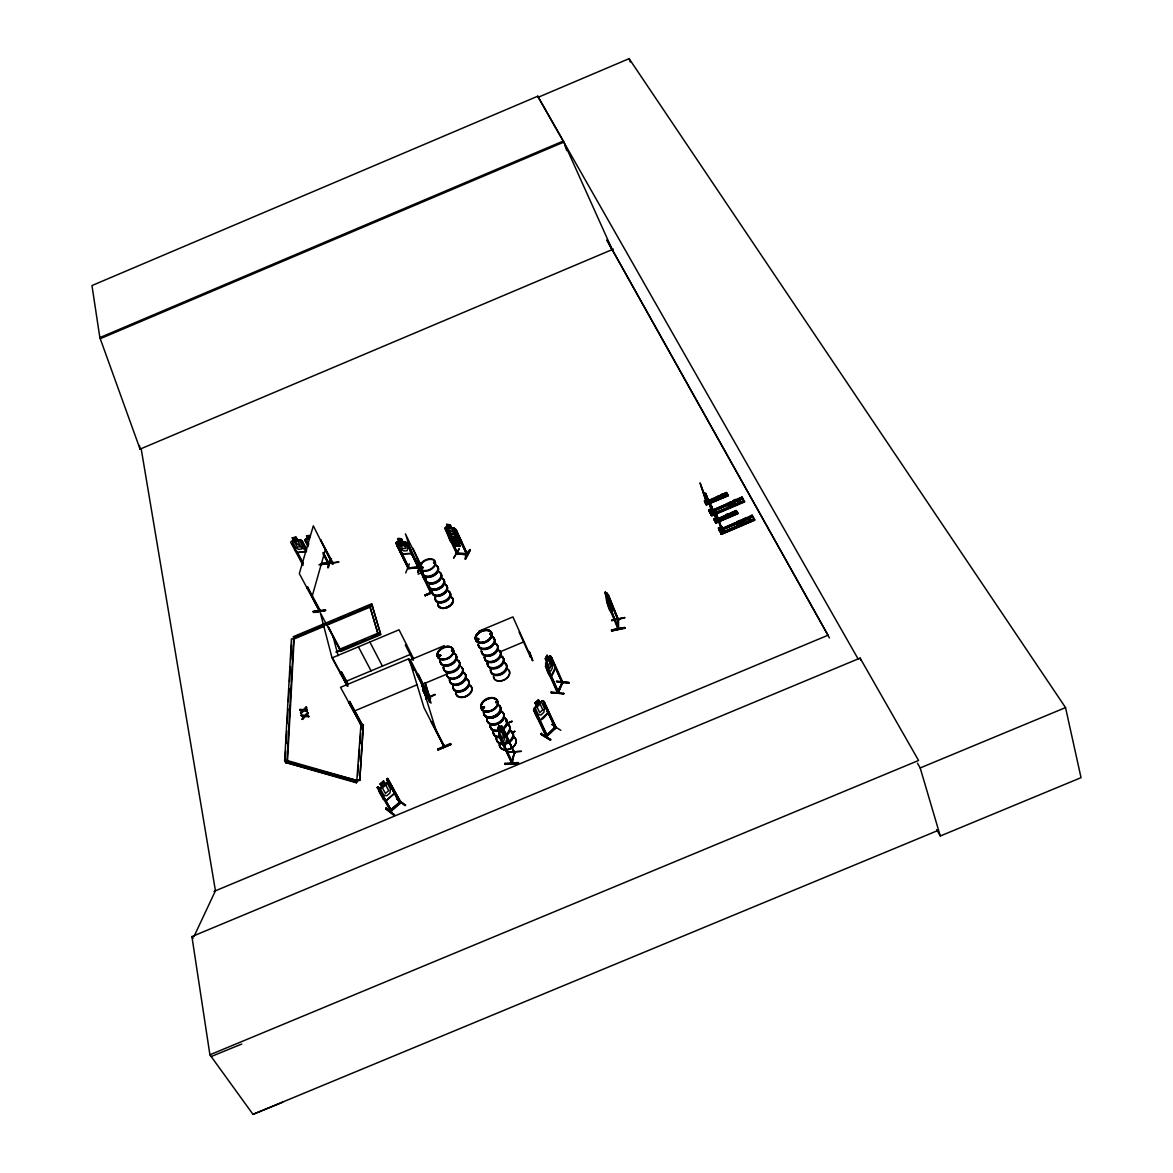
<?xml version="1.0" encoding="UTF-8"?>
<svg xmlns="http://www.w3.org/2000/svg" width="1173" height="1173" viewBox="0 0 1173 1173"><rect width="100%" height="100%" fill="white"/><g stroke="black" fill="none" stroke-linecap="round" stroke-linejoin="round"><path stroke-width="1.5" d="M332.12 563.333C332.648 560.987 333.821 565.386 332.516 563.289M307.649 587.028L307.003 587.908L307.649 587.028L320.126 610.341C317.575 609.066 321.255 610.766 319.437 611.236L299.32 573.568L313.323 525.841L332.487 564.008M332.575 564.081L332.824 562.322L332.106 563.172M333.22 563.319L320.757 540.137L332.546 564.184M607.863 595.473L608.318 594.506L618.611 620.18C615.62 619.681 619.784 616.954 618.024 620.4L607.863 595.473L608.318 594.506M608.318 603.142L607.849 604.124L608.318 603.142L618.596 629.036L618.479 619.329M718.668 528.011L720.281 531.956L718.961 527.879L719.709 529.36L720.94 527.967L722.92 531.178L715.369 511.384L722.656 531.281L715.237 511.531L721.16 528.876M319.672 609.505L318.983 610.385M529.961 656.22L530.328 655.311L530.826 656.25L530.343 656.895L519.082 632.027M611.72 605.077C611.074 623.464 612.907 604.594 610.517 601.06M608.098 605.312L608.186 595.723M610.444 610.649C608.098 612.365 603.494 582.101 605.884 595.972L605.473 593.025M606.632 600.165L606.676 592.673L606.646 594.843M341.138 650.502L341.284 651.279L340.155 649.036L380.008 632.32L380.389 633.053L372.09 636.543M340.757 651.44L328.484 627.012M359.744 720.955L361.651 726.014L340.522 687.349L408.336 658.933L414.098 670.282M401.137 802.552C397.53 804.693 402.119 799.957 399.377 802.215M387.647 778.417L401.019 802.596L387.647 778.417L386.679 779.268L400.037 803.534L386.679 779.268M325.156 610.019C287.312 614.593 350.83 607.673 313.602 611.5M399.201 802.435L389.803 810.704L399.333 802.684M390.286 811.467L389.92 810.558M430.608 592.834L430.858 591.691M430.198 591.969L430.799 591.72M405.711 572.937L409.333 563.861M357.794 780.734L284.628 761.101L287.077 760.471L357.794 780.734L356.357 782.787L285.64 762.465L287.077 760.471L293.734 638.229L372.12 605.341L372.486 606.074L327.472 624.96M286.065 763.183L287.502 761.189L294.144 638.948L293.367 636.66L371.665 603.787L380.858 634.666L340.976 651.382L340.243 650.487L340.566 649.519L340.551 650.59L380.477 633.933L371.665 603.787M545.504 666.352L546.75 661.821L546.31 664.534L558.48 692.041L557.967 692.95L546.867 668.155L547.336 667.217L546.442 668.111L557.468 692.92L557.556 690.882L558.421 692.026M284.628 761.101L291.432 638.86L294.144 638.948L324.144 626.353M285.054 761.82L285.655 750.867M286.065 743.565L286.769 730.794M287.165 723.506L287.986 708.903M288.382 701.601L289.101 688.83M289.496 681.528L290.303 666.938M290.713 659.637L291.52 645.047M430.52 698.17L430.051 698.815M429.127 697.568L430.388 697.862M518.451 763.638L505.152 764.341L518.466 763.682L518.378 762.567L505.064 763.359M505.138 764.297L505.064 763.242M505.24 763.828L518.627 763.08M359.774 780.47L363.351 724.767L360.888 725.325L356.827 780.28L359.774 780.47L363.351 724.767M357.633 775.69L358.41 765.06M358.674 761.512L359.583 749.107M359.979 743.785L360.756 733.14M502.909 745.222L498.598 734.679L511.736 763.418L514.566 751.409L512.22 763.286L500.138 737.788L512.19 763.403L512.586 762.274L511.296 762.538L511.575 761.409L511.223 762.479M702.818 491.355C715.985 530.68 687.627 446.664 707.158 502.865L703.961 492.851M715.222 519.36L715.75 518.745L714.929 519.756M617.922 628.303L618.215 619.769L617.628 628.068L618.655 628.156L617.687 628.259L618.2 627.203M617.892 619.652L618.112 618.538M495.988 702.7L495.842 701.674M496.311 702.539L496.311 701.469L497.015 702.275M483.071 708.257C481.062 706.791 485.813 706.718 483.129 707.993M481.971 707.862L483.731 706.762M483.027 706.835L482.558 707.847M490.857 634.138L490.094 633.435L489.933 634.49M478.232 639.27L477.704 638.376M477.059 639.461L477.822 638.288L476.619 639.3M452.69 650.648C451.561 652.525 451.414 648.581 451.664 651.132M451.81 650.458L452.573 650.077M451.796 651.03L452.587 650.78L451.854 650.238M429.978 698.434L429.582 697.451M430.608 698.624L430.198 697.642M431.297 592.893L419.611 568.758M440.681 655.326L439.538 656.88L438.409 655.824M440.256 656.074L440.711 655.194M434.743 562.219L433.467 562.644L434.714 562.703M433.951 562.849L434.347 562.102M562.629 683.448L551.031 658.786L551.926 657.892L562.981 682.715L562.512 683.522L550.504 656.176L549.536 656.176M562.527 681.821L561.97 683.61M562.923 682.715L557.952 692.862L557.395 691.073M558.025 691.762L557.072 692.041L558.04 691.058M557.41 692.847L562.556 681.601M551.295 691.762L551.222 692.788L563.758 693.712L551.281 691.879M421.298 567.351L421.767 568.377M422.779 567.761L422.192 567.102L421.488 568.099M422.72 567.307L422.045 566.706L423.306 567.585M508.085 752.406L521.442 751.307L507.836 752.128M513.73 752.421L514.023 751.526M511.736 761.541L514.331 752.875M500.138 737.788L500.343 738.77M502.396 728.888L503.114 727.861L514.654 753.389L502.396 728.888L503.114 727.861M497.88 729.239L498.804 725.588L497.88 729.239L499.434 732.289M498.672 734.738L500.768 726.175L501.736 726.102L514.712 753.462L501.736 726.102M624.784 617.892L611.646 620.488M617.658 618.626L617.585 619.417M618.156 619.373L606.529 592.702M606.514 598.069L618.523 629.065L617.555 627.408M319.467 611.133L307.238 587.087M332.795 563.289L332.78 562.424M307.414 587.864L319.862 611.089L320.082 610.253M327.912 567.659L330.024 558.539M327.795 567.6L330.713 558.847L328.396 567.629M328.587 562.366C325.757 563.729 328.851 561.251 328.997 563.157M313.719 612.482L325.361 610.429L313.704 612.379M323.059 554.111L328.015 563.304L327.59 562.424L320.346 564.081M321.153 540.079L320.537 540.929M443.717 745.793L443.951 746.82M311.93 597.086L325.507 549.272M306.652 541.853L305.625 542.014L306.652 541.853L308.264 544.932M307.956 538.686L306.446 535.812L310.156 535.357M306.505 551.721L301.725 542.205L302.751 542.043L305.992 548.202M302.751 542.043L301.637 542.498M291.666 543.671L292.693 543.51M305.874 548.378L306.124 551.295L297.429 552.6L294.775 549.932M429.641 698.199L429.025 698.609L416.664 673.713L429.567 698.434L428.893 696.571L429.142 697.422M301.857 540.606L300.009 539.785L301.828 540.694L306.71 550.034M297.429 552.6L306.094 551.413L305.772 548.29M297.575 540.21L296.08 537.249L292.341 537.864L296.08 537.249M293.895 540.65L292.37 537.777M383.263 799.048L378.791 791.057L379.436 788.916L387.676 781.834L389.275 782.054M378.879 791.115L379.539 788.974L381.973 786.995L380.243 783.945M547.424 709.21L547.791 713.184C538.92 724.885 537.938 719.958 533.598 710.046L534.272 707.891L542.014 700.78L543.671 700.985L556.31 727.685L555.562 726.527L554.448 727.451M547.043 735.016L546.325 736.879L533.73 709.988L536.691 705.97L535.005 702.832L538.436 699.841L539.844 702.92M426.517 697.788L427.852 697.158L426.591 697.994M340.082 649.915L340.8 650.355M406.987 544.155L418.394 568.231C421.752 567.483 405.33 568.846 409.245 568.494L400.14 549.287M417.779 567.292L419.172 566.926M421.166 562.937L417.735 572.512L420.066 567.864M417.735 572.512C426.987 555.679 417.427 565.254 418.365 572.468M407.925 567.365L409.054 567.277L408.087 567.263M419.465 568.099L407.134 542.659L402.882 541.765L401.445 538.818C392.119 536.633 403.761 543.51 396.577 542.014L395.858 543.216L408.292 568.626L396.679 544.932L397.838 544.565M410.917 550.636L411.019 553.612M724.342 493.686L726.468 492.528L704.797 502.117M395.99 543.246L396.679 542.117L405.301 541.662M705.046 502.587L726.82 493.232M705.911 504.126L727.773 494.903M726.981 515.299L727.978 516.252L728.638 514.903M728.8 515.372L727.231 516.047M717.319 497.308L717.612 498.217M717.289 497.66L718.345 496.766L719.166 497.381M719.093 497.381L718.301 498.246L717.216 497.66M555.899 726.791L554.858 727.759M708.785 509.844L712.29 508.715L708.785 509.844L711.556 515.534L744.444 501.472L742.04 497.117L738.814 498.877M742.612 498.334L709.782 512.366L741.013 499.111M709.724 510.504C709.885 511.487 711.351 509.038 711.542 510.49L705.457 493.32L713.213 512.865M711.029 514.624L711.762 515.973L744.664 501.912L744.225 500.93L711.307 515.152L744.356 501.238M711.043 514.668L709.416 511.443M536.589 705.911L535.401 708.463L538.04 714.196L540.826 715.119L543.905 712.275L544.433 708.301L541.809 702.568L539.683 703.067L538.436 699.841M193.897 936.684L215.436 890.791L141.171 448.658L140.071 449.127L99.852 337.604L91.963 285.552L537.806 96.186L563.363 141.024L612.218 249.585L606.91 240.157M381.885 786.922L380.668 789.444L383.718 794.971L386.767 795.793L390.008 792.919L390.462 789.033L387.427 783.505L385.14 784.048M568.729 682.583L556.383 681.308L569.154 682.51M563.568 694.211L563.626 693.111M568.905 683.126L556.618 681.645L568.949 682.921M557.747 691.117L562.116 683.009M557.512 692.818C560.811 690.442 561.926 679.123 562.366 682.657L550.68 656.044L549.507 656.015L548.465 658.376M551.237 692.832L563.846 693.624M736.307 510.739L714.313 520.138L714.797 521.017L736.805 511.604C732.319 507.161 737.04 518.774 734.019 511.399M506.252 721.718L506.164 721.102M551.926 657.892L551.031 658.786M551.002 676.235L554.932 668.331M554.33 664.27L555.166 668.361C551.574 678.287 550.284 678.683 546.633 669.24L551.838 658.933M726.468 492.528L728.022 495.343L706.19 504.61L704.43 500.959L706.747 500.211L704.43 500.959M496.414 701.997L495.651 702.422M546.721 661.792L545.225 658.713L546.955 655.267L548.319 658.581L549.638 657.892L552.19 663.625L552.424 667.789L550.826 670.985L548.876 670.267M546.853 661.807L545.372 658.727L547.087 655.502M483.994 707.759L483.819 706.63M484.42 707.48L483.261 708.609L482.059 707.979M713.961 518.965L716.292 518.217L713.961 518.965L715.779 522.747L737.802 513.217M491.062 634.124L489.83 633.86L491.032 633.889M478.921 639.153L477.748 640.077M477.015 638.83L477.426 639.886M438.379 655.927L439.025 655.12M440.667 655.795L439.494 656.704M304.892 540.372L305.523 539.14M719.005 529.873L752.157 515.534L754.43 519.419L752.054 515.211L748.799 516.97M433.687 562.204L434.127 562.835M421.664 566.94L420.975 568.128M421.825 566.779L422.515 567.585M720.765 533.026L721.454 534.331L754.738 520.094L753.99 518.657L720.809 533.099M466.751 554.257L455.564 530.445L456.561 530.519L467.514 554.316M465.051 559.14C477.763 539.345 462.807 555.621 465.652 559.184L470.256 550.02M720.413 531.706L723.961 530.577L720.413 531.706L721.116 533.715L754.43 519.419M721.131 533.759L718.419 528.085L721.952 526.941L718.419 528.085M456.414 546.105L450.388 536.384L451.092 534.155L448.541 528.627L451.898 528.891L454.464 534.419L457.338 536.911L459.875 542.41L458.54 543.246L459.992 546.383L456.414 546.105L455.109 543.084L452.749 542.908M459.831 546.281L458.702 543.363M459.01 548.685L453.555 558.172L459.259 549.184M447.969 527.439L445.52 527.249L444.816 528.334L456.796 553.964C456.766 552.703 456.942 552.116 457.074 553.465L445.828 529.712L446.81 529.785L457.822 553.949L456.517 552.688M457.719 553.949L452.719 542.498M709.357 511.663L742.04 497.117M461.048 543.451L452.749 542.996L451.048 541.765C448.878 541.149 446.283 525.739 447.456 533.979M451.033 539.169L459.449 539.829L451.019 539.184L448.511 536.252M447.177 531.105L455.696 531.633L458.159 534.668M456.561 530.519L455.388 530.753M427.764 696.85L428.072 698.228L421.459 684.885M453.848 527.982L455.608 529.126L467.499 554.756L456.825 553.92M451.517 527.806L450.197 524.727L446.59 524.463L450.139 524.83L451.444 527.894L453.702 529.023L456.253 534.565L455.549 536.779L452.206 536.53L449.318 534.023L446.752 528.495L448.086 527.645L446.59 524.463M445.476 527.351L453.907 527.967M445.828 529.712L446.634 530.093M736.571 511.208L714.489 520.46L736.497 511.061M715.427 519.228L716.718 520.929L714.093 513.217L744.181 501.106M737.524 512.836L715.457 522.19L715.955 523.099L737.993 513.671L737.509 512.718L715.53 522.293M360.815 724.87L362.428 724.841M361.416 725.662L362.545 725.193M541.296 733.404L550.767 739.752L541.017 734.298L550.767 739.752M550.196 740.251L541.017 734.298L541.354 733.286M386.005 808.021L394.539 814.971L393.952 815.484L385.756 808.827L394.539 814.971M752.685 516.516L752.054 515.211M428.438 694.137L431.019 703.228M460.989 543.539L461.663 542.542M754.444 519.61L721.175 533.832M356.357 782.787L357.384 780.001M562.116 682.627L562.395 683.654M556.134 727.846L544.58 702.803L543.671 703.639L555.489 728.521L554.565 727.465L547.131 735.207L545.709 735.515L546.119 736.409M535.592 711.043L547.322 736.101L535.914 711.249L534.683 711.894L546.574 736.703M444.068 745.632L444.054 746.834L424.01 707.656L409.128 658.874L428.849 697.715M444.508 746.497L443.849 744.972M711.249 509.8L711.41 510.416M606.544 595.078L610.341 604.374L610.312 607.35L609.286 606.485M727.04 515.46L727.832 514.947M338.674 562.19L327.355 563.788M391.562 810.998L378.131 786.731L377.163 787.567L390.873 811.672L389.92 810.616M399.802 803.036L391.342 810.631M506.252 721.981L506.106 721.102M341.255 651.191L328.689 627.76M340.595 650.663L340.844 651.367L320.302 612.717L332.062 658.009L347.355 686.22M496.135 702.554L496.897 702.158M490.519 633.581L490.783 633.86M477.147 638.684L476.722 640.003M451.957 651.044L451.796 650.15M438.79 655.634L440.374 655.751M440.183 655.78L439.171 656.308M421.092 568.304L421.899 566.852M423.042 567.717L421.503 568.362M401.019 802.596L390.682 811.701L391.459 810.528M300.699 713.169L303.631 710.325L307.429 710.941L303.91 710.809L300.977 713.639L300.537 712.451L302.854 710.237L300.977 713.639M301.329 715.897C307.326 715.134 301.989 718.199 301.182 715.222L304.76 715.354L307.663 712.554L308.103 713.741L305.83 715.926L307.663 712.554M305.83 715.926L308.807 716.674L305.259 716.542L302.311 719.401L304.98 716.073L308.528 716.19L305.552 715.442M301.182 715.222L305.039 715.838L307.927 713.037M302.854 710.237L299.833 709.489L303.411 709.621L306.3 706.835L306.74 708.023L304.467 710.193L306.3 706.835M303.118 710.721L300.112 709.973L303.69 710.105L306.74 708.023M417.911 566.97L409.054 567.879L417.925 567.321M302.048 718.917L304.203 715.97M302.311 719.401L304.467 716.454M443.277 744.914L443.614 745.955M560.797 730.31L551.545 724.401M546.823 735.002L554.58 727.817M546.105 736.571L555.973 727.421L555.459 726.63M546.427 736.776L556.193 727.773M539.976 720.09L547.571 713.096L547.205 709.24L543.48 701.058M535.005 712.099L535.914 711.249M555.445 728.492L543.993 703.829L544.902 702.994M538.363 700.046L535.269 702.891L536.53 705.97L535.005 702.832M539.785 703.126L542.102 700.999M306.622 535.885L308.103 538.862L306.754 540.093L308.851 544.096M386.02 800.675L393.996 793.622L393.483 789.869L389.275 781.848L387.676 781.834M393.615 789.781L394.231 793.725L385.99 800.851L383.175 798.974L386.108 800.748M422.676 689.988L427.045 698.565L428.277 698.096L422.148 686.117M387.676 781.966L385.228 784.121L383.571 780.881L380.067 783.945L381.797 786.995M404.846 805.147L405.697 805.118L396.606 798.652L405.11 805.646M380.331 784.019L383.6 781.145M385.741 808.93L386.064 807.918M378.41 786.951L377.163 787.567M386.973 779.488L387.94 778.637M362.31 729.914L359.818 720.882M323.191 552.718L328.851 563.583L323.279 552.424M718.756 498.056L718.785 496.824M717.509 497.308L718.638 496.941M482.704 706.747L482.015 708.111M490.094 633.435L489.815 634.402M477.294 638.992L478.467 638.801M478.305 639.314L476.59 639.798M478.393 639.52L477.162 640.077M408.336 568.216L419.465 567.791L408.013 544.111L406.855 544.477M418.438 567.82L410.037 550.474M618.186 619.461L617.922 628.992M719.357 528.48L719.65 529.375M710.134 510.915L709.738 510.24L710.12 511.149M418.365 674.182L430.168 698.815L410.359 659.886L444.332 645.649M532.322 660.267L529.052 651.558M701.454 487.587L702.275 488.965M703.492 492.22L703.345 491.472M707.026 497.792L705.706 493.217L712.656 511.208M704.738 501.707L705.779 500.959M716.498 497.044L718.624 495.871L720.031 498.393M720.589 495.035C724.841 501.106 717.597 493.862 722.788 494.097L724.21 496.619M706.645 501.721L725.046 493.848M706.762 501.941L725.207 494.097M706.908 502.22L725.354 494.39M705.647 503.466L708.037 502.543L705.823 503.481L704.592 500.886L705.53 501.326M728.184 495.68L727.715 494.757L705.941 504.067L706.395 505.006L728.184 495.695L706.263 504.713L704.782 500.798L705.193 501.619M712.172 509.39L711.161 505.108M709.166 510.798L709.694 511.34M709.21 510.9L710.134 510.885M711.102 505.358L713.36 510.959M726.967 503.935L730.192 502.176L732.465 506.325L730.192 502.176M733.154 500.915C740.178 511.047 727.993 498.818 736.483 499.493L738.653 503.32M741.219 499.551L709.988 512.821L709.298 511.545L742.142 497.44L742.817 498.789M740.793 498.818L712.759 510.783L712.627 510.006M710.735 513.378L714.078 511.956L714.812 513.891L711.161 505.49M714.24 512.264L710.618 513.642L709.313 509.61L711.468 515.314M711.087 514.742L743.902 500.622M715.354 519.126L714.21 519.624M726.072 514.786C730.412 520.988 723.037 513.613 728.301 513.833L729.753 516.413M730.368 513.202L732.524 512.029L733.975 514.61M715.193 521.53L717.612 520.607L715.266 521.355L714.826 519.712M720.574 531.824L719.313 529.346M736.703 521.765L740.06 520.328C746.805 525.269 735.94 528.085 736.805 522.088M743.066 519.053L746.439 517.601C753.183 522.557 742.333 525.372 743.169 519.375M722.363 528.524L752.128 515.651M722.539 528.906L752.45 516.193M722.729 529.258L750.955 517.19M719.636 531.09L749.576 518.393M720.706 532.982L750.749 520.299M754.298 519.111L751.028 520.885L748.682 516.648M721.014 533.539L752.626 520.05M721.424 534.302L754.723 520.079M537.806 96.186L538.202 97.271L629.124 58.65L1065.539 707.598L1081.037 777.67L940.277 835.997L936.699 829.604M99.852 337.604L563.363 141.024M100.438 338.63L563.758 142.138M336.079 651.865L346.534 647.423M336.284 652.364L341.02 650.355M342.457 649.754L346.783 647.921M348.073 684.284L341.504 672.144L339.759 671.792L346.753 683.742M340.317 672.32L341.431 671.85L347.985 683.976M405.403 645.047L406.518 644.578L405.491 645.341L413.175 660.399M140.071 449.127L613.332 249.116M141.185 448.746L140.086 449.215L139.47 445.505M412.896 548.26L420.887 564.931M423.057 571.896L418.175 574.227M362.75 725.442L349.642 701.498L348.498 701.982L361.548 725.999M348.586 702.304L349.642 701.498M426.693 692.95L429.67 702.334L430.374 702.041L428.849 697.554L429.025 698.609M360.082 721.366L361.049 727.685M425.667 698.36L435.124 694.401L425.814 698.903M425.828 698.668L435.198 694.709M429.289 697.539L428.38 696.982M432.104 722.407L431.385 721.747L444.508 746.644L431.84 721.556M437.646 749.063L450.447 743.521L450.872 744.547L438.013 749.958L450.843 744.474M424.905 595.063L432.309 591.925L424.919 595.092L425.227 595.767M432.544 592.409L425.139 595.532M425.213 595.752L432.632 592.644M312.077 629.681L293.763 637.379L293.367 636.66M315.405 628.288L323.733 624.798M330.405 621.998L333.733 620.605M338.733 618.508L345.39 615.708M348.718 614.315L353.718 612.218M357.047 610.81L362.046 608.714M365.375 607.321L370.375 605.224M342.208 649.065L348.85 646.279M352.164 644.886L357.149 642.804M362.12 640.722L365.448 639.329M345.361 681.63L411.298 654.006M478.877 631.191L512.909 616.925L530.841 656.689M353.601 711.337L417.339 684.665M422.705 684.211L447.925 673.669M500.592 651.616L524.155 641.748M425.037 682.701L429.303 696.469L426.869 697.495L427.251 698.228L429.685 697.217L425.418 683.434M214.014 891.392L828.05 635.223L606.998 240.245M209.908 1054.791L191.917 936.567L860.102 658.082L918.576 760.471L209.908 1054.791L252.987 1114.35L282.634 1102.253M917.491 763.212L920.189 767.948L1065.539 707.598M252.987 1114.35L937.388 830.719M211.169 1056.55L241.755 1044.029M507.132 723.052L512.132 721.19L507.366 723.565M507.293 723.36L512.205 721.556M511.355 732.143L514.874 731.395L511.692 733.052M511.56 732.568L514.83 731.336M451.942 650.018L452.91 650.472M439.64 654.945L438.511 655.663L439.406 656.206M439.758 656.455L438.673 656.631M496.106 701.469L497.029 701.689M483.54 708.331L482.162 708.184M719.723 529.243L719.694 528.48M427.177 698.551L422.573 689.68M361.929 724.342L361.284 726.058M356.827 780.28L359.363 779.737M611.69 620.678L624.784 617.511L611.676 620.121M611.705 630.971L611.5 629.916L624.886 627.804L611.69 630.942L624.872 628.288M611.514 630.018L624.681 627.364M624.857 627.804L611.646 630.37L624.857 627.878M606.456 600.136L606.881 602.365M418.952 567.307L419.186 568.201M308.132 538.759L305.42 539.052L304.745 540.357L308.059 546.618M330.786 558.876L329.921 558.509M300.009 539.785L291.329 541.12L290.699 542.307L303.015 565.43M320.434 563.773L327.384 562.864M320.742 564.374L338.806 561.882M318.909 564.931L328.821 563.524M313.792 611.983L325.42 610.429M430.799 593.098L412.207 554.58L405.418 533.803L420.477 565.107M439.464 655.003L440.828 655.399M496.546 701.689L496.106 702.363M483.511 706.733L484.244 706.659M483.129 707.906L482.22 707.466M457.059 553.509L467.221 554.829L466.854 553.92L457.543 553.333L467.089 553.509M500.812 726.336L501.736 726.263M505.666 734.269L506.839 738.404L504.683 746.981L502.777 745.09M397.647 539.067L401.445 538.818L402.75 541.97L405.11 542.879L407.764 548.363L407.031 550.767L403.541 550.899L400.536 548.627L397.867 543.158L399.26 542.102L397.867 539.052M396.533 544.609L407.779 544.169M397.192 546.002L408.439 545.533M304.203 709.709L307.003 709.782L307.429 710.941M304.467 710.193L307.267 710.266M546.706 734.753L546.853 735.794M409.392 568.099L409.069 567.321M451.576 527.703L453.907 527.879M447.309 531.208L455.593 531.824M458.482 543.348L461.15 543.554L461.81 542.586L455.505 529.155M456.546 545.929L459.889 546.178M439.362 656.543L438.834 656.25M549.507 656.015L545.489 664.035M555.166 668.361L554.169 664.255M558.436 691.953L546.911 667.173M549.023 674.563L545.445 666.264M532.571 660.663L528.994 651.543M466.018 553.832L466.355 554.741M711.718 507.806L711.952 508.789M285.64 762.465L355.947 782.054M502.073 740.837L503.701 741.424L504.566 738.022L503.862 733.77L501.12 728.081L500.153 728.888L498.686 725.823M476.927 639.989L478.437 639.974L478.657 638.816M483.921 706.835L484.581 707.04M711.249 509.976L712.964 512.968M405.257 541.867L406.987 542.791M405.125 805.455L396.606 798.652M451.15 541.735L452.807 542.806M429.699 702.172L428.277 697.73M293.309 540.812L306.036 550.665M537.513 718.155L540.079 720.163M386.152 808.476L394.392 814.912M482.44 708.008L484.141 707.099M549.111 674.446L551.149 676.249M502.924 745.09L504.654 746.79M711.234 510.534L710.559 509.976M720.633 528.935L720.222 528.246L720.427 529.052M451.077 539.081L445.007 528.275M455.637 531.736L458.1 534.771M191.917 936.567L193.134 938.327M610.429 610.532L611.705 612.614M610.283 610.561L611.558 612.643M714.709 519.522L714.313 518.833L715.765 522.645M719.298 529.61L719.034 528.979M738.697 498.54L740.881 502.367M538.202 97.271L858.24 659.182M299.833 709.489L300.273 710.647M736.248 510.446L737.861 513.378L715.809 522.791M308.367 715.515L308.807 716.674M724.269 493.466L725.691 495.988M726.864 503.598L729.019 507.425M730.295 512.982L731.747 515.563M609.535 244.952L829.428 637.921M716.41 496.824L717.832 499.346M378.131 786.731L391.606 811.027M709.665 510.915L709.02 509.742L709.973 512.469M714.548 519.8L714.108 518.921L714.753 520.739M710.266 512.352L710.911 513.525M714.944 520.651L715.383 521.56M349.73 701.821L362.516 725.647M347.78 686.044L332.414 657.745L399.04 629.798L413.6 658.698M339.759 671.792L347.78 686.264M296.769 551.178L303.308 563.451M292.605 543.817L303.221 563.758M296.007 537.366L297.502 540.328L299.863 541.017L302.693 546.369L302.048 548.905L298.587 549.389L295.523 547.366L292.693 542.029L294.042 540.812L292.546 537.85M358.41 646.836L371.079 670.853M709.269 510.475L709.269 510.988M369.862 642.042L382.413 666.117M327.238 562.849L327.678 563.685M437.602 748.961L437.984 749.87M431.385 721.747L444.024 746.732M429.303 696.469L429.685 697.217M752.846 516.897L719.474 530.709M397.72 544.888L409.084 568.597M407.676 567.688L408.101 568.538M711.234 505.622L711.835 506.971M705.237 502.924L704.797 502.044M512.586 762.377L499.317 735.148L499.287 732.289M498.657 725.603L500.299 728.873M446.766 524.566L448.145 527.542M457.602 552.776L458.013 553.641M460.71 541.603L466.59 554.345M529.727 655.663L530.24 656.851M547.102 655.282L548.465 658.596M726.556 492.733L727.025 493.672M718.961 529.727L719.679 531.164M618.215 627.951L618.582 628.86M606.91 602.306L618.068 629.168M608.318 595.385L618.479 620.4M605.239 591.764L606.69 595.048M713.536 510.885L714.02 512.733M712.348 509.317L712.451 510.079M529.507 651.851L532.85 660.575M713.8 511.56L714.093 513.056M719.328 529.566L718.902 528.686M712.92 510.71L716.894 520.856L714.269 513.144M707.275 497.675L711.806 510.299M564.961 145.525L566.779 150.613M707.935 502.337L708.419 503.628M706.645 500.006L707.026 501.091M701.63 487.513L703.184 491.546M721.791 526.633L724.533 532.205L723.785 530.269M717.509 520.401L717.993 521.692L716.19 518.011M714.078 511.956L714.533 513.261M718.961 527.879L719.914 530.621M417.001 557.791L423.878 578.685M629.124 58.65L630.224 62.037M422.617 683.698L427.251 698.228M421.474 683.199L436.547 732.128M860.102 658.082L860.733 660.12M920.189 767.948L940.277 835.997M505.49 734.386L506.619 738.404M340.185 671.616L340.39 672.628M340.551 649.769L340.976 651.382M333.029 636.44L338.103 655.678M343.63 676.66L345.009 681.894M710.559 510.006L710.501 510.871M459.2 536.97L459.391 539.932M410.77 550.621L410.902 553.495M457.895 660.81A8.622 5.821 -26.5 0 1 454.801 671.543A8.622 5.821 -26.5 0 1 443.834 668.214M460.534 666.205A8.607 5.836 -26.6 0 1 457.47 676.968A8.607 5.836 -26.6 0 1 446.488 673.61M457.793 660.326A8.739 5.894 -26.5 0 1 458.364 668.229A8.739 5.894 -26.5 0 1 448.013 672.554A8.739 5.894 -26.5 0 1 443.893 666.147M454.494 653.552A8.768 5.894 -26.5 0 1 455.051 661.44A8.768 5.894 -26.5 0 1 444.67 665.78A8.768 5.894 -26.5 0 1 440.549 659.387M454.318 653.2A8.768 5.894 -26.5 0 1 454.875 661.088A8.768 5.894 -26.5 0 1 444.508 665.443A8.768 5.894 -26.5 0 1 440.374 659.05M454.039 652.892A8.651 5.806 -26.5 0 1 450.931 663.625A8.651 5.806 -26.5 0 1 439.934 660.311M457.617 659.988A8.739 5.894 -26.5 0 1 454.479 670.883A8.739 5.894 -26.5 0 1 443.35 667.496M458.584 660.678A8.622 5.821 -26.5 0 1 453.233 670.897A8.622 5.821 -26.5 0 1 443.277 667.085M454.596 654.021A8.636 5.806 -26.5 0 1 451.488 664.768A8.636 5.806 -26.5 0 1 440.491 661.455M461.898 667.452A8.607 5.836 -26.6 0 1 456.561 677.686A8.607 5.836 -26.6 0 1 446.605 673.845M465.549 679.27A8.548 5.836 -26.6 0 1 468.819 686.044A8.548 5.836 -26.6 0 1 459.655 691.982A8.548 5.836 -26.6 0 1 453.247 687.246M469.684 685.076A8.504 5.836 -26.6 0 1 466.693 695.794A8.504 5.836 -26.6 0 1 455.813 692.407M463.394 672.114A8.578 5.836 -26.6 0 1 463.98 679.9A8.578 5.836 -26.6 0 1 453.834 684.152A8.578 5.836 -26.6 0 1 449.758 677.818M467.074 679.431A8.666 5.924 -26.6 0 1 467.69 687.334A8.666 5.924 -26.6 0 1 457.426 691.63A8.666 5.924 -26.6 0 1 453.291 685.193M466.913 679.094A8.666 5.924 -26.6 0 1 467.514 686.997A8.666 5.924 -26.6 0 1 457.265 691.278A8.666 5.924 -26.6 0 1 453.13 684.856M463.834 672.759A8.695 5.909 -26.6 0 1 464.435 680.663A8.695 5.909 -26.6 0 1 454.142 684.973A8.695 5.909 -26.6 0 1 450.007 678.551M463.672 672.422A8.695 5.909 -26.6 0 1 464.259 680.325A8.695 5.909 -26.6 0 1 453.98 684.621A8.695 5.909 -26.6 0 1 449.846 678.214M466.649 678.786A8.548 5.836 -26.6 0 1 463.628 689.519A8.548 5.836 -26.6 0 1 452.69 686.146M463.951 673.229A8.563 5.836 -26.6 0 1 460.901 683.976A8.563 5.836 -26.6 0 1 449.963 680.604M462.162 668.082A8.578 5.821 -26.6 0 1 456.854 678.273A8.578 5.821 -26.6 0 1 446.942 674.446M462.015 667.701A8.607 5.836 -26.6 0 1 456.693 677.935A8.607 5.836 -26.6 0 1 446.722 674.108M469.904 685.428A8.534 5.85 -26.6 0 1 466.898 696.19A8.534 5.85 -26.6 0 1 455.974 692.788M469.786 685.208A8.534 5.85 -26.6 0 1 466.781 695.97A8.534 5.85 -26.6 0 1 455.857 692.554M498.525 649.974A8.607 5.836 -25.4 0 1 499.258 657.701A8.607 5.836 -25.4 0 1 489.068 661.968A8.607 5.836 -25.4 0 1 484.83 655.707M497.132 645.282A8.607 5.821 -25.4 0 1 491.942 655.443A8.607 5.821 -25.4 0 1 481.824 651.689M484.346 656.983A8.578 5.821 -25.4 0 0 494.434 660.722A8.578 5.821 -25.4 0 0 499.595 650.604A8.607 5.836 -25.4 0 1 493.466 661.279A8.607 5.836 -25.4 0 1 484.713 655.472M495.343 643.156A8.622 5.821 -25.4 0 1 496.062 650.868A8.622 5.821 -25.4 0 1 485.842 655.15A8.622 5.821 -25.4 0 1 481.619 648.904M492.147 636.323A8.636 5.821 -25.4 0 1 490.182 646.411A8.636 5.821 -25.4 0 1 478.276 645.282M495.607 643.464A8.739 5.909 -25.4 0 1 492.66 654.285A8.739 5.909 -25.4 0 1 481.355 650.971M495.768 643.816A8.724 5.909 -25.4 0 1 492.821 654.637A8.724 5.909 -25.4 0 1 481.531 651.323M492.689 637.467A8.636 5.821 -25.4 0 1 489.757 648.126A8.636 5.821 -25.4 0 1 478.599 644.886M492.587 636.998A8.754 5.894 -25.4 0 1 489.61 647.804A8.754 5.894 -25.4 0 1 478.291 644.52M492.425 636.646A8.754 5.894 -25.4 0 1 489.449 647.452A8.754 5.894 -25.4 0 1 478.129 644.168M504.845 663.522A8.534 5.85 -25.5 0 1 502 674.196A8.534 5.85 -25.5 0 1 490.915 670.883M507.352 668.874A8.534 5.865 -25.5 0 1 504.522 679.563A8.534 5.865 -25.5 0 1 493.437 676.22M501.179 655.692A8.563 5.836 -25.4 0 1 501.927 663.405A8.563 5.836 -25.4 0 1 491.766 667.657A8.563 5.836 -25.4 0 1 487.528 661.396M504.742 663.053A8.651 5.924 -25.5 0 1 505.504 670.897A8.651 5.924 -25.5 0 1 495.241 675.193A8.651 5.924 -25.5 0 1 490.944 668.83M504.581 662.716A8.666 5.924 -25.5 0 1 505.343 670.545A8.666 5.924 -25.5 0 1 495.065 674.842A8.666 5.924 -25.5 0 1 490.783 668.493M501.707 656.821A8.563 5.836 -25.5 0 1 502.455 664.534A8.563 5.836 -25.5 0 1 492.293 668.786A8.563 5.836 -25.5 0 1 488.071 662.525M498.804 650.619A8.563 5.821 -25.4 0 1 499.522 658.317A8.563 5.821 -25.4 0 1 489.376 662.569A8.563 5.821 -25.4 0 1 485.153 656.323M498.657 650.238A8.607 5.836 -25.4 0 1 499.39 657.965A8.607 5.836 -25.4 0 1 489.185 662.232A8.607 5.836 -25.4 0 1 484.948 655.971M505.578 663.405A8.548 5.85 -25.5 0 1 500.46 673.551A8.548 5.85 -25.5 0 1 490.387 669.754M501.604 656.352A8.68 5.924 -25.5 0 1 498.701 667.158A8.68 5.924 -25.5 0 1 487.455 663.815M501.443 656A8.68 5.924 -25.4 0 1 498.54 666.821A8.68 5.924 -25.4 0 1 487.279 663.478M507.454 669.109A8.534 5.865 -25.5 0 1 504.625 679.797A8.534 5.865 -25.5 0 1 493.554 676.454M504.478 717.597A8.885 6.246 -26.3 0 1 502.528 728.374M498.276 730.149A8.885 6.246 -26.3 0 1 489.991 725.281M501.839 711.776A9.047 6.334 -26.3 0 1 502.616 720.193A9.047 6.334 -26.3 0 1 491.898 724.665A9.047 6.334 -26.3 0 1 487.425 717.803M499.727 705.662A9.076 6.334 -26.2 0 1 493.159 717.026A9.076 6.334 -26.2 0 1 483.921 710.603M501.663 711.424A9.061 6.334 -26.3 0 1 498.642 722.979A9.061 6.334 -26.3 0 1 486.912 719.254M501.399 711.117A8.929 6.246 -26.3 0 1 498.408 722.509A8.929 6.246 -26.3 0 1 486.839 718.829M498.554 704.914A9.076 6.334 -26.2 0 1 495.505 716.468A9.076 6.334 -26.2 0 1 483.76 712.759M503.261 713.345A8.929 6.261 -26.3 0 1 498.965 723.653A8.929 6.261 -26.3 0 1 487.631 721.63M504.683 717.964A8.915 6.276 -26.3 0 1 502.733 728.785M498.466 730.559A8.915 6.276 -26.3 0 1 490.153 725.676M504.566 717.729A8.915 6.276 -26.3 0 1 502.616 728.55M498.349 730.324A8.915 6.276 -26.3 0 1 490.035 725.442M507.41 723.712A8.885 6.261 -26.3 0 1 505.475 734.503M499.053 736.512A8.885 6.261 -26.3 0 1 493.276 729.621M511.076 731.116A8.973 6.364 -26.3 0 1 512.806 738.066A8.973 6.364 -26.3 0 1 504.845 743.858M502.645 744.078A8.973 6.364 -26.3 0 1 496.795 737.084M510.915 730.764A8.973 6.364 -26.3 0 1 512.645 737.714A8.973 6.364 -26.3 0 1 504.683 743.506M502.469 743.741A8.973 6.364 -26.3 0 1 496.619 736.732M510.636 730.456A8.856 6.276 -26.3 0 1 512.352 737.304A8.856 6.276 -26.3 0 1 504.493 743.022M502.323 743.257A8.856 6.276 -26.3 0 1 496.546 736.351M509.023 725.134A9.003 6.349 -26.3 0 1 505.724 734.972M499.214 736.996A9.003 6.349 -26.3 0 1 493.349 730.017M507.953 724.855A8.871 6.261 -26.3 0 1 506.032 735.647M499.595 737.641A8.871 6.261 -26.3 0 1 493.496 732.524M507.85 724.371A9.003 6.349 -26.3 0 1 505.9 735.324M499.375 737.348A9.003 6.349 -26.3 0 1 493.188 732.157M504.962 718.609A8.885 6.246 -26.3 0 1 503.012 729.386M498.76 731.16A8.885 6.246 -26.3 0 1 490.49 726.292M504.815 718.228A8.915 6.276 -26.3 0 1 502.85 729.049M498.584 730.823A8.915 6.276 -26.3 0 1 490.285 725.94M511.179 731.585A8.856 6.276 -26.3 0 1 512.894 738.433A8.856 6.276 -26.3 0 1 505.035 744.151M502.865 744.371A8.856 6.276 -26.3 0 1 497.015 740.911M513.877 737.201A8.841 6.29 -26.3 0 1 510.988 748.609A8.841 6.29 -26.3 0 1 499.478 744.855M435.96 565.063A8.211 5.249 -25.7 0 1 436.415 572.116A8.211 5.249 -25.7 0 1 426.679 576.207A8.211 5.249 -25.7 0 1 422.881 570.562M439.582 572.424A8.299 5.337 -25.8 0 1 440.051 579.579A8.299 5.337 -25.8 0 1 430.212 583.699A8.299 5.337 -25.8 0 1 426.371 577.966M439.42 572.087A8.299 5.337 -25.8 0 1 439.89 579.227A8.299 5.337 -25.8 0 1 430.051 583.362A8.299 5.337 -25.8 0 1 426.195 577.629M439.157 571.764A8.196 5.264 -25.8 0 1 439.611 578.817A8.196 5.264 -25.8 0 1 429.919 582.893A8.196 5.264 -25.8 0 1 426.107 577.233M436.224 565.386A8.328 5.322 -25.7 0 1 436.693 572.527A8.328 5.322 -25.7 0 1 426.825 576.676A8.328 5.322 -25.7 0 1 422.969 570.943M436.385 565.738A8.328 5.322 -25.7 0 1 433.306 575.679A8.328 5.322 -25.7 0 1 422.779 572.835M436.503 566.192A8.211 5.249 -25.7 0 1 434.377 575.474A8.211 5.249 -25.7 0 1 423.248 574.609M440.843 573.773A8.182 5.264 -25.8 0 1 436.664 582.702A8.182 5.264 -25.8 0 1 426.473 581.28M442.236 578.216A8.182 5.279 -25.8 0 1 439.23 588.054A8.152 5.264 -25.8 0 1 428.995 586.471A8.138 5.249 -25.8 0 0 439.142 587.864A8.138 5.249 -25.8 0 0 443.291 578.978A8.152 5.264 -25.8 0 1 439.157 587.893A8.182 5.279 -25.8 0 1 428.863 585.21M442.382 578.509A8.182 5.279 -25.8 0 1 439.376 588.347A8.182 5.279 -25.8 0 1 429.01 585.503M448.673 591.749A8.123 5.279 -25.8 0 1 449.171 598.831A8.123 5.279 -25.8 0 1 439.538 602.863A8.123 5.279 -25.8 0 1 435.74 597.174M445.432 584.711A8.255 5.352 -25.8 0 1 445.916 591.881A8.255 5.352 -25.8 0 1 436.136 595.987A8.255 5.352 -25.8 0 1 432.28 590.224M445.271 584.374A8.255 5.352 -25.8 0 1 445.755 591.529A8.255 5.352 -25.8 0 1 435.975 595.635A8.255 5.352 -25.8 0 1 432.119 589.887M445.007 584.066A8.152 5.279 -25.8 0 1 442.03 593.875A8.152 5.279 -25.8 0 1 431.693 591.031M448.394 590.957A8.24 5.352 -25.8 0 1 445.403 600.913A8.24 5.352 -25.8 0 1 434.948 598.01M448.555 591.295A8.24 5.352 -25.8 0 1 445.564 601.25A8.24 5.352 -25.8 0 1 435.11 598.347M448.145 590.649A8.123 5.279 -25.8 0 1 445.183 600.473A8.123 5.279 -25.8 0 1 434.86 597.6M442.617 579.081A8.152 5.264 -25.8 0 1 439.626 588.875A8.152 5.264 -25.8 0 1 429.303 586.045M442.47 578.714A8.182 5.279 -25.8 0 1 439.464 588.538A8.182 5.279 -25.8 0 1 429.098 585.708M445.535 585.166A8.138 5.279 -25.8 0 1 443.467 594.447A8.138 5.279 -25.8 0 1 432.397 593.538M452.455 598.127A8.123 5.293 -25.8 0 1 447.382 607.526A8.108 5.293 -25.8 0 1 438.042 604.198M438.028 604.183A8.123 5.293 -25.8 0 0 447.382 607.526A8.108 5.293 -25.8 0 0 452.441 598.157M451.18 596.998A8.123 5.293 -25.8 0 1 451.693 604.095A8.123 5.293 -25.8 0 1 442.074 608.127A8.123 5.293 -25.8 0 1 438.262 602.423M609.33 601.896L609.3 604.887L606.94 599.095L606.969 596.119L609.33 601.896M453.262 541.75L454.479 542.117L455.139 539.595L459.332 542.513L455.535 538.979C458.599 535.562 453.834 533.759 454.464 538.275L450.036 535.167L454.039 538.847L453.262 541.75M503.393 735.588L502.528 739.005L499.786 733.316L500.651 729.899L503.393 735.588M498.774 726.937L498.701 730.149L498.774 726.937M411.078 553.495L402.251 553.949L399.685 551.061L402.295 553.817L411.078 553.495M551.339 665.34L549.741 668.551L547.175 662.818L548.788 659.607L551.339 665.34M546.897 656.572L546.31 659.666L546.897 656.572M542.791 709.826L539.697 712.671L537.058 706.938L540.152 704.093L542.791 709.826M537.952 700.999L535.958 702.832L536.428 703.859L538.422 702.026L537.952 700.999M385.682 785.045L382.427 787.904L385.462 793.432L388.718 790.573L385.682 785.045M383.204 782.083L381.093 783.931L381.65 784.928L383.747 783.08L383.204 782.083M450.711 744.019L437.866 749.518L450.696 744.019M309.716 536.032L307.473 536.369L307.971 537.322L310.215 536.999L309.716 536.032M295.611 538.026L293.382 538.334L293.895 539.301L296.124 538.979L295.611 538.026M298.001 541.281L294.54 541.779L297.385 547.102L300.831 546.618L298.001 541.281M400.931 539.536L398.688 539.624L399.157 540.606L401.415 540.518L400.931 539.536M403.233 542.952L399.729 543.084L402.398 548.568L405.887 548.421L403.233 542.952M449.699 525.372L447.529 525.211L450.153 526.354L449.699 525.372M454.45 534.404L451.092 534.155L454.464 534.419M455.535 536.765L452.191 536.516L454.728 542.014L458.086 542.278L455.535 536.765M458.614 544.668L456.458 544.507L459.068 545.65L458.614 544.668M378.058 634.036L369.832 606.309L378.058 634.036M442.895 659.343A8.68 5.821 -26.5 0 0 453.277 649.505A8.68 5.821 -26.5 0 0 439.699 649.739A8.68 5.821 -26.5 0 0 442.895 659.343M442.91 659.299A8.636 5.777 -26.5 0 0 453.218 649.505A8.636 5.777 -26.5 0 0 439.728 649.739A8.636 5.777 -26.5 0 0 442.91 659.299M443.189 659.886A8.651 5.792 -26.5 0 0 453.511 650.077A8.651 5.792 -26.5 0 0 439.992 650.311A8.651 5.792 -26.5 0 0 443.189 659.886M442.998 659.549A8.68 5.821 -26.5 0 0 453.365 649.695A8.68 5.821 -26.5 0 0 439.802 649.945A8.68 5.821 -26.5 0 0 442.998 659.549M481.267 642.613A8.651 5.806 -25.4 0 0 491.502 632.848A8.666 5.806 -25.4 0 0 477.851 633.127A8.666 5.806 -25.4 0 0 481.253 642.628A8.68 5.821 -25.4 0 0 491.531 632.863A8.651 5.806 -25.4 0 0 477.851 633.141A8.651 5.806 -25.4 0 0 481.267 642.613A8.622 5.792 -25.4 0 0 491.487 632.863A8.68 5.821 -25.4 0 0 477.851 633.156A8.68 5.821 -25.4 0 0 481.267 642.672A8.666 5.806 -25.4 0 0 491.516 632.834A8.622 5.792 -25.4 0 0 477.88 633.156A8.622 5.792 -25.4 0 0 481.267 642.613M481.546 643.215A8.636 5.806 -25.4 0 0 491.766 633.449A8.622 5.792 -25.4 0 0 478.144 633.728A8.636 5.806 -25.4 0 0 481.546 643.215A8.622 5.792 -25.4 0 0 491.751 633.435A8.636 5.806 -25.4 0 0 478.144 633.728A8.622 5.792 -25.4 0 0 481.546 643.185M486.868 711.322A9.003 6.246 -26.2 0 0 497.499 700.955A9.003 6.246 -26.2 0 0 483.291 701.043A9.003 6.246 -26.2 0 0 486.868 711.322M487.162 711.864A8.959 6.232 -26.2 0 0 497.748 701.542A8.944 6.217 -26.2 0 0 483.599 701.63A8.959 6.232 -26.2 0 0 487.162 711.864A8.944 6.217 -26.2 0 0 497.719 701.542A8.959 6.232 -26.2 0 0 483.599 701.63A8.944 6.217 -26.2 0 0 487.162 711.835M486.971 711.512A9.003 6.246 -26.2 0 0 497.601 701.161A9.003 6.246 -26.2 0 0 483.393 701.249A9.003 6.246 -26.2 0 0 486.971 711.512M494.038 716.146A8.959 6.246 -26.2 0 0 499.434 705.325A8.944 6.232 -26.2 0 1 494.038 716.131A8.959 6.246 -26.2 0 1 483.511 711.982A8.944 6.232 -26.2 0 0 494.038 716.131M495.651 716.791A8.929 6.232 -26.2 0 0 498.657 705.413A8.959 6.246 -26.2 0 1 495.651 716.791A8.959 6.246 -26.2 0 1 484.068 713.14A8.929 6.232 -26.2 0 0 495.651 716.791M510.871 748.374A8.841 6.29 -26.3 0 0 513.759 736.967A8.841 6.29 -26.3 0 1 510.871 748.374A8.841 6.29 -26.3 0 1 499.361 744.635A8.841 6.29 -26.3 0 0 510.871 748.374M738.873 524.023A1.496 0.982 -18.1 0 0 740.925 522.659A1.496 0.982 -18.1 0 0 738.653 522.308A1.496 0.982 -18.1 0 0 738.873 524.023M738.785 523.759A1.496 0.982 -18.1 0 0 740.837 522.396A1.496 0.982 -18.1 0 0 738.565 522.044A1.496 0.982 -18.1 0 0 738.785 523.759M728.99 505.812A1.466 0.968 -18.3 0 0 731.028 504.463A1.466 0.968 -18.3 0 0 728.785 504.126A1.466 0.968 -18.3 0 0 728.99 505.812M425.242 570.635A8.255 5.249 -25.7 0 0 435.154 561.5A8.255 5.249 -25.7 0 0 422.309 561.97A8.255 5.249 -25.7 0 0 425.242 570.635M425.52 571.163A8.211 5.235 -25.7 0 0 435.388 562.072A8.211 5.235 -25.7 0 0 422.588 562.541A8.211 5.235 -25.7 0 0 425.52 571.163M451.59 603.948A8.094 5.279 -25.8 0 0 451.092 596.881A8.05 5.264 -25.8 0 1 451.576 603.934A8.094 5.279 -25.8 0 1 442.016 607.966A8.094 5.279 -25.8 0 1 438.218 602.277A8.05 5.264 -25.8 0 0 442.03 607.937A8.05 5.264 -25.8 0 0 451.576 603.934"/></g></svg>
